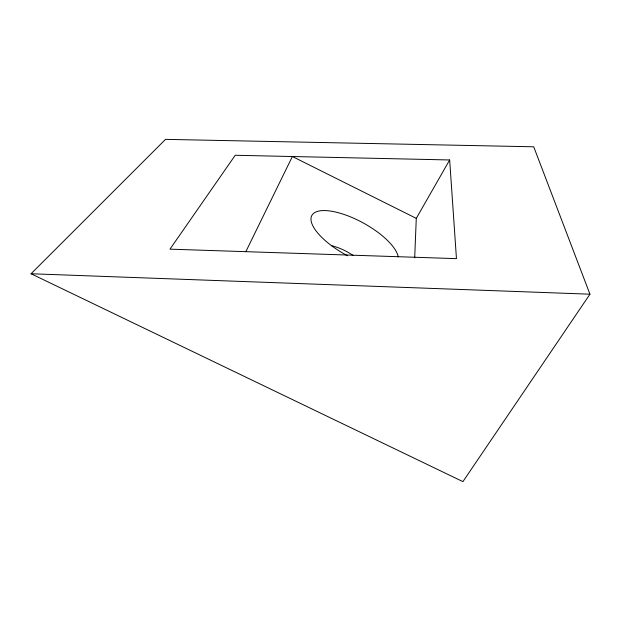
<?xml version="1.0" encoding="UTF-8"?>
<svg xmlns="http://www.w3.org/2000/svg" width="621" height="621" viewBox="0 0 621 621"><rect width="100%" height="100%" fill="white"/><g stroke="black" fill="none" stroke-linecap="round" stroke-linejoin="round"><path stroke-width="0.93" d="M414.696 257.87L416.28 218.367L449.666 159.962L235.227 155.273L169.968 249.161L456.458 258.639L449.666 159.962M245.838 251.668L292.375 156.523L416.28 218.367M589.95 294.191L462.917 481.632L31.05 273.752L165.528 139.368L533.718 146.789L589.95 294.191L31.05 273.752M331.544 245.706A29.272 11.698 28.9 0 1 353.365 255.619M347.62 255.813A48.888 18.164 28.8 0 1 311.105 217.598A48.888 18.164 28.8 0 1 354.358 218.53A48.888 18.164 28.8 0 1 398.247 256.9"/></g></svg>
